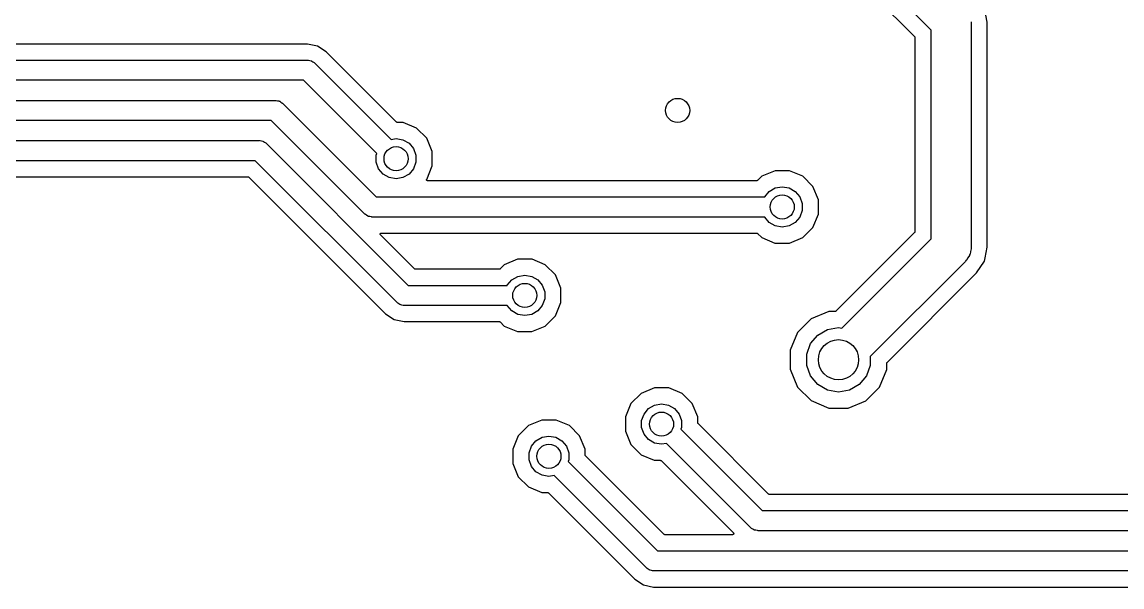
# Model space of a CAD drawing. Extents: x 0.3 to 75.7, y -92.7 to -0.5.
# Drawn here: x 13.95 to 27.62, y -80.12 to -73.1 of the extents above; entities that cross this region are included whole.
import ezdxf

# ---------------------------------------------------------------- set-up
doc = ezdxf.new("R2010")
doc.units = 0
doc.header["$MEASUREMENT"] = 0
doc.layers.add('BLACK', color=7, linetype='CONTINUOUS')

msp = doc.modelspace()

# ---------------------------------------------------------------- linework, layer by layer
at = {"layer": 'Black'}
for p, q in [((25.25, -73.2036), (24.4964, -72.45)), ((24.4174, -72.6538), (25.0462, -73.2826)), ((25.95, -73.1013), (25.9155, -72.9279)), ((25.75, -73.1), (25.75, -75.9)), ((25.95, -75.8987), (25.95, -73.1013)), ((25.0462, -73.2826), (25.0465, -73.2831)), ((25.0465, -73.2831), (25.047, -73.2834)), ((25.047, -73.2834), (25.0478, -73.2849)), ((25.0478, -73.2849), (25.0488, -73.2863)), ((25.0488, -73.2863), (25.0489, -73.2868)), ((25.0489, -73.2868), (25.0492, -73.2873)), ((25.0492, -73.2873), (25.0495, -73.289)), ((25.0495, -73.289), (25.05, -73.2906)), ((25.05, -73.2906), (25.0499, -73.2912)), ((25.0499, -73.2912), (25.05, -73.2918)), ((25.05, -73.2918), (25.05, -75.7082)), ((25.25, -75.7964), (25.25, -73.2036)), ((17.4987, -73.375), (11.74, -73.375)), ((17.6243, -73.4), (17.4987, -73.375)), ((17.7307, -73.4711), (17.6243, -73.4)), ((18.6058, -74.3462), (17.7307, -73.4711)), ((11.6518, -73.575), (17.5, -73.575)), ((17.5, -73.575), (17.5054, -73.576)), ((17.5054, -73.576), (17.5109, -73.5755)), ((17.5109, -73.5755), (17.5267, -73.5797)), ((17.5267, -73.5797), (17.5428, -73.5825)), ((17.5428, -73.5825), (17.5475, -73.5853)), ((17.5475, -73.5853), (17.5528, -73.5867)), ((17.5528, -73.5867), (17.5662, -73.5961)), ((17.5662, -73.5961), (17.5803, -73.6042)), ((17.5803, -73.6042), (17.5839, -73.6085)), ((17.5839, -73.6085), (17.5884, -73.6116)), ((17.5884, -73.6116), (18.5369, -74.5602)), ((17.4482, -73.825), (11.6, -73.825)), ((18.36, -74.7368), (17.4482, -73.825)), ((3.03, -74.075), (17.1, -74.075)), ((17.1, -74.075), (17.1054, -74.076)), ((17.1054, -74.076), (17.1109, -74.0755)), ((17.1109, -74.0755), (17.1267, -74.0797)), ((17.1267, -74.0797), (17.1428, -74.0825)), ((17.1428, -74.0825), (17.1475, -74.0853)), ((17.1475, -74.0853), (17.1528, -74.0867)), ((17.1528, -74.0867), (17.1662, -74.0961)), ((17.1662, -74.0961), (17.1803, -74.1042)), ((17.1803, -74.1042), (17.1839, -74.1085)), ((17.1839, -74.1085), (17.1884, -74.1116)), ((17.1884, -74.1116), (18.3518, -75.275)), ((17.0482, -74.325), (3.08178, -74.325)), ((18.2116, -75.4884), (17.0482, -74.325)), ((18.6063, -74.3465), (18.6058, -74.3462)), ((18.6067, -74.347), (18.6063, -74.3465)), ((18.6081, -74.3478), (18.6067, -74.347)), ((18.6095, -74.3488), (18.6081, -74.3478)), ((18.6101, -74.3489), (18.6095, -74.3488)), ((18.6106, -74.3492), (18.6101, -74.3489)), ((18.6122, -74.3495), (18.6106, -74.3492)), ((18.6139, -74.35), (18.6122, -74.3495)), ((18.6144, -74.3499), (18.6139, -74.35)), ((18.615, -74.35), (18.6144, -74.3499)), ((18.6899, -74.3501), (18.615, -74.35)), ((18.8552, -74.4187), (18.6899, -74.3501)), ((18.9817, -74.5454), (18.8552, -74.4187)), ((11.9, -74.575), (16.9, -74.575)), ((16.9, -74.575), (16.9054, -74.576)), ((16.9054, -74.576), (16.9109, -74.5755)), ((16.9109, -74.5755), (16.9267, -74.5797)), ((16.9267, -74.5797), (16.9428, -74.5825)), ((16.9428, -74.5825), (16.9475, -74.5853)), ((16.9475, -74.5853), (16.9528, -74.5867)), ((16.9528, -74.5867), (16.9662, -74.5961)), ((16.9662, -74.5961), (16.9803, -74.6042)), ((16.9803, -74.6042), (16.9839, -74.6085)), ((16.9839, -74.6085), (16.9884, -74.6116)), ((16.9884, -74.6116), (18.7518, -76.375)), ((18.5369, -74.5602), (18.6, -74.549)), ((18.6, -74.549), (18.6858, -74.5642)), ((18.6858, -74.5642), (18.7613, -74.6078)), ((18.7613, -74.6078), (18.8173, -74.6745)), ((19.0501, -74.7109), (18.9817, -74.5454)), ((18.3529, -74.7564), (18.36, -74.7368)), ((18.3529, -74.8436), (18.3529, -74.7564)), ((18.8173, -74.6745), (18.8471, -74.7564)), ((18.8471, -74.7564), (18.8471, -74.8436)), ((19.0499, -74.8899), (19.0501, -74.7109)), ((16.8482, -74.825), (11.9518, -74.825)), ((18.6116, -76.5884), (16.8482, -74.825)), ((18.3827, -74.9255), (18.3529, -74.8436)), ((18.4387, -74.9922), (18.3827, -74.9255)), ((18.8173, -74.9255), (18.7613, -74.9922)), ((18.8471, -74.8436), (18.8173, -74.9255)), ((18.9805, -75.057), (19.0499, -74.8899)), ((12.04, -75.025), (16.76, -75.025)), ((16.76, -75.025), (16.7606, -75.0251)), ((16.7606, -75.0251), (16.7611, -75.025)), ((16.7611, -75.025), (16.7628, -75.0255)), ((16.7628, -75.0255), (16.7644, -75.0258)), ((16.7644, -75.0258), (16.7649, -75.0261)), ((16.7649, -75.0261), (16.7655, -75.0262)), ((16.7655, -75.0262), (16.7669, -75.0272)), ((16.7669, -75.0272), (16.7684, -75.028)), ((16.7684, -75.028), (16.7687, -75.0285)), ((16.7687, -75.0285), (16.7692, -75.0288)), ((16.7692, -75.0288), (18.4693, -76.7289)), ((18.5142, -75.0358), (18.4387, -74.9922)), ((18.6, -75.051), (18.5142, -75.0358)), ((18.6858, -75.0358), (18.6, -75.051)), ((18.7613, -74.9922), (18.6858, -75.0358)), ((18.9796, -75.0614), (18.9797, -75.0606)), ((18.9797, -75.0628), (18.9796, -75.0614)), ((18.9797, -75.0597), (18.9802, -75.0584)), ((18.9797, -75.0606), (18.9797, -75.0597)), ((18.9797, -75.0643), (18.9797, -75.0628)), ((18.98, -75.0651), (18.9797, -75.0643)), ((18.9801, -75.0659), (18.98, -75.0651)), ((18.9808, -75.0672), (18.9801, -75.0659)), ((18.9802, -75.0584), (18.9805, -75.057)), ((18.9813, -75.0685), (18.9808, -75.0672)), ((18.9818, -75.0692), (18.9813, -75.0685)), ((18.9822, -75.0699), (18.9818, -75.0692)), ((18.9833, -75.0709), (18.9822, -75.0699)), ((18.9842, -75.072), (18.9833, -75.0709)), ((18.9849, -75.0724), (18.9842, -75.072)), ((18.9855, -75.073), (18.9849, -75.0724)), ((18.9869, -75.0735), (18.9855, -75.073)), ((23.0901, -75.0728), (23.0887, -75.0738)), ((23.0916, -75.072), (23.0901, -75.0728)), ((23.092, -75.0715), (23.0916, -75.072)), ((23.0924, -75.0712), (23.092, -75.0715)), ((23.1454, -75.0183), (23.0924, -75.0712)), ((23.3109, -74.9499), (23.1454, -75.0183)), ((23.4899, -74.9501), (23.3109, -74.9499)), ((23.6552, -75.0187), (23.4899, -74.9501)), ((23.7817, -75.1454), (23.6552, -75.0187)), ((18.9881, -75.0742), (18.9869, -75.0735)), ((18.9889, -75.0744), (18.9881, -75.0742)), ((18.9897, -75.0747), (18.9889, -75.0744)), ((18.9911, -75.0748), (18.9897, -75.0747)), ((18.9925, -75.075), (18.9911, -75.0748)), ((23.0832, -75.075), (18.9925, -75.075)), ((23.0838, -75.0749), (23.0832, -75.075)), ((23.0844, -75.075), (23.0838, -75.0749)), ((23.086, -75.0745), (23.0844, -75.075)), ((23.0877, -75.0742), (23.086, -75.0745)), ((23.0882, -75.0739), (23.0877, -75.0742)), ((23.0887, -75.0738), (23.0882, -75.0739)), ((23.1827, -75.2745), (23.2387, -75.2078)), ((23.2387, -75.2078), (23.3142, -75.1642)), ((23.3142, -75.1642), (23.4, -75.149)), ((23.4, -75.149), (23.4858, -75.1642)), ((23.4858, -75.1642), (23.5613, -75.2078)), ((23.5613, -75.2078), (23.6173, -75.2745)), ((23.8501, -75.3109), (23.7817, -75.1454)), ((18.3518, -75.275), (23.1825, -75.275)), ((23.1825, -75.275), (23.1827, -75.2745)), ((23.6173, -75.2745), (23.6471, -75.3564)), ((23.8499, -75.4899), (23.8501, -75.3109)), ((23.6471, -75.4436), (23.6173, -75.5255)), ((23.6471, -75.3564), (23.6471, -75.4436)), ((18.2161, -75.4915), (18.2116, -75.4884)), ((18.2197, -75.4958), (18.2161, -75.4915)), ((18.2338, -75.5039), (18.2197, -75.4958)), ((18.2472, -75.5133), (18.2338, -75.5039)), ((18.2525, -75.5147), (18.2472, -75.5133)), ((18.2572, -75.5175), (18.2525, -75.5147)), ((18.2733, -75.5203), (18.2572, -75.5175)), ((18.2891, -75.5245), (18.2733, -75.5203)), ((18.2946, -75.524), (18.2891, -75.5245)), ((18.3, -75.525), (18.2946, -75.524)), ((23.1825, -75.525), (18.3, -75.525)), ((23.1827, -75.5255), (23.1825, -75.525)), ((23.2387, -75.5922), (23.1827, -75.5255)), ((23.3142, -75.6358), (23.2387, -75.5922)), ((23.5613, -75.5922), (23.4858, -75.6358)), ((23.6173, -75.5255), (23.5613, -75.5922)), ((23.7813, -75.6552), (23.8499, -75.4899)), ((18.4031, -75.7391), (18.4032, -75.7374)), ((18.4032, -75.7397), (18.4031, -75.7391)), ((18.4032, -75.7357), (18.4034, -75.7352)), ((18.4032, -75.7374), (18.4032, -75.7357)), ((18.4032, -75.7403), (18.4032, -75.7397)), ((18.4038, -75.7419), (18.4032, -75.7403)), ((18.4034, -75.7346), (18.4042, -75.7331)), ((18.4034, -75.7352), (18.4034, -75.7346)), ((18.4042, -75.7435), (18.4038, -75.7419)), ((18.4042, -75.7331), (18.4047, -75.7315)), ((18.4046, -75.744), (18.4042, -75.7435)), ((18.4047, -75.7445), (18.4046, -75.744)), ((18.4047, -75.7315), (18.4051, -75.7311)), ((18.4058, -75.7458), (18.4047, -75.7445)), ((18.4051, -75.7311), (18.4054, -75.7305)), ((18.4054, -75.7305), (18.4066, -75.7293)), ((18.4068, -75.7472), (18.4058, -75.7458)), ((18.4066, -75.7293), (18.4076, -75.728)), ((18.8308, -76.1712), (18.4068, -75.7472)), ((18.4076, -75.728), (18.4081, -75.7278)), ((18.4081, -75.7278), (18.4085, -75.7274)), ((18.4085, -75.7274), (18.4101, -75.7266)), ((18.4101, -75.7266), (18.4116, -75.7258)), ((18.4116, -75.7258), (18.4121, -75.7257)), ((18.4121, -75.7257), (18.4126, -75.7254)), ((18.4126, -75.7254), (18.4143, -75.7253)), ((18.4143, -75.7253), (18.416, -75.725)), ((18.416, -75.725), (23.0832, -75.725)), ((23.0832, -75.725), (23.0838, -75.7251)), ((23.0838, -75.7251), (23.0843, -75.725)), ((23.0843, -75.725), (23.086, -75.7255)), ((23.086, -75.7255), (23.0876, -75.7258)), ((23.0876, -75.7258), (23.0881, -75.7261)), ((23.0881, -75.7261), (23.0887, -75.7262)), ((23.0887, -75.7262), (23.0901, -75.7272)), ((23.0901, -75.7272), (23.0916, -75.728)), ((23.0916, -75.728), (23.0919, -75.7285)), ((23.0919, -75.7285), (23.0924, -75.7288)), ((23.0924, -75.7288), (23.1448, -75.7813)), ((23.4, -75.651), (23.3142, -75.6358)), ((23.4858, -75.6358), (23.4, -75.651)), ((23.6546, -75.7817), (23.7813, -75.6552)), ((25.0462, -75.7174), (24.0674, -76.6962)), ((25.0465, -75.7169), (25.0462, -75.7174)), ((25.047, -75.7166), (25.0465, -75.7169)), ((25.0478, -75.7151), (25.047, -75.7166)), ((25.0488, -75.7137), (25.0478, -75.7151)), ((25.0489, -75.7132), (25.0488, -75.7137)), ((25.0492, -75.7127), (25.0489, -75.7132)), ((25.0495, -75.711), (25.0492, -75.7127)), ((25.05, -75.7094), (25.0495, -75.711)), ((25.05, -75.7082), (25.0499, -75.7088)), ((25.0499, -75.7088), (25.05, -75.7094)), ((23.1448, -75.7813), (23.3101, -75.8499)), ((23.3101, -75.8499), (23.4891, -75.8501)), ((23.4891, -75.8501), (23.6546, -75.7817)), ((24.1408, -76.9057), (25.25, -75.7964)), ((25.7266, -76.0057), (25.7078, -76.0324)), ((25.7294, -75.995), (25.7266, -76.0057)), ((25.7349, -75.9855), (25.7294, -75.995)), ((25.7406, -75.9533), (25.7349, -75.9855)), ((25.749, -75.9218), (25.7406, -75.9533)), ((25.75, -75.9), (25.7481, -75.9108)), ((25.7481, -75.9108), (25.749, -75.9218)), ((25.923, -76.0343), (25.95, -75.8987)), ((19.9454, -76.1183), (19.8924, -76.1712)), ((20.1109, -76.0499), (19.9454, -76.1183)), ((20.2899, -76.0501), (20.1109, -76.0499)), ((20.4552, -76.1187), (20.2899, -76.0501)), ((20.5817, -76.2454), (20.4552, -76.1187)), ((25.6768, -76.0768), (24.4954, -77.2581)), ((25.6831, -76.0678), (25.6768, -76.0768)), ((25.6915, -76.0607), (25.6831, -76.0678)), ((25.7078, -76.0324), (25.6915, -76.0607)), ((25.8173, -76.2191), (25.9155, -76.0721)), ((25.9155, -76.0721), (25.923, -76.0343)), ((18.8313, -76.1715), (18.8308, -76.1712)), ((18.8316, -76.172), (18.8313, -76.1715)), ((18.8331, -76.1728), (18.8316, -76.172)), ((18.8345, -76.1738), (18.8331, -76.1728)), ((18.8351, -76.1739), (18.8345, -76.1738)), ((18.8356, -76.1742), (18.8351, -76.1739)), ((18.8372, -76.1745), (18.8356, -76.1742)), ((18.8389, -76.175), (18.8372, -76.1745)), ((18.8394, -76.1749), (18.8389, -76.175)), ((18.84, -76.175), (18.8394, -76.1749)), ((19.8832, -76.175), (18.84, -76.175)), ((19.8838, -76.1749), (19.8832, -76.175)), ((19.8844, -76.175), (19.8838, -76.1749)), ((19.886, -76.1745), (19.8844, -76.175)), ((19.8877, -76.1742), (19.886, -76.1745)), ((19.8882, -76.1739), (19.8877, -76.1742)), ((19.8887, -76.1738), (19.8882, -76.1739)), ((19.8901, -76.1728), (19.8887, -76.1738)), ((19.8916, -76.172), (19.8901, -76.1728)), ((19.892, -76.1715), (19.8916, -76.172)), ((19.8924, -76.1712), (19.892, -76.1715)), ((20.0387, -76.3078), (20.1142, -76.2642)), ((20.1142, -76.2642), (20.2, -76.249)), ((20.2, -76.249), (20.2858, -76.2642)), ((20.2858, -76.2642), (20.3613, -76.3078)), ((20.6501, -76.4109), (20.5817, -76.2454)), ((24.7038, -77.3326), (25.8173, -76.2191)), ((18.7518, -76.375), (19.9825, -76.375)), ((19.9825, -76.375), (19.9827, -76.3745)), ((19.9827, -76.3745), (20.0387, -76.3078)), ((20.3613, -76.3078), (20.4173, -76.3745)), ((20.4173, -76.3745), (20.4471, -76.4564)), ((20.6499, -76.5899), (20.6501, -76.4109)), ((20.4471, -76.5436), (20.4173, -76.6255)), ((20.4471, -76.4564), (20.4471, -76.5436)), ((18.6161, -76.5915), (18.6116, -76.5884)), ((18.6197, -76.5958), (18.6161, -76.5915)), ((18.6338, -76.6039), (18.6197, -76.5958)), ((18.6472, -76.6133), (18.6338, -76.6039)), ((18.6525, -76.6147), (18.6472, -76.6133)), ((18.6572, -76.6175), (18.6525, -76.6147)), ((18.6733, -76.6203), (18.6572, -76.6175)), ((18.6891, -76.6245), (18.6733, -76.6203)), ((18.6946, -76.624), (18.6891, -76.6245)), ((18.7, -76.625), (18.6946, -76.624)), ((19.9825, -76.625), (18.7, -76.625)), ((19.9827, -76.6255), (19.9825, -76.625)), ((20.0387, -76.6922), (19.9827, -76.6255)), ((20.1142, -76.7358), (20.0387, -76.6922)), ((20.3613, -76.6922), (20.2858, -76.7358)), ((20.4173, -76.6255), (20.3613, -76.6922)), ((20.5813, -76.7552), (20.6499, -76.5899)), ((23.9812, -76.6999), (23.7606, -76.791)), ((24.0582, -76.7), (23.9812, -76.6999)), ((24.0588, -76.6999), (24.0582, -76.7)), ((24.0594, -76.6999), (24.0588, -76.6999)), ((24.061, -76.6995), (24.0594, -76.6999)), ((24.0627, -76.6992), (24.061, -76.6995)), ((24.0632, -76.6989), (24.0627, -76.6992)), ((24.0637, -76.6987), (24.0632, -76.6989)), ((24.0651, -76.6978), (24.0637, -76.6987)), ((24.0666, -76.6969), (24.0651, -76.6978)), ((24.067, -76.6965), (24.0666, -76.6969)), ((24.0674, -76.6962), (24.067, -76.6965)), ((18.4693, -76.7289), (18.5757, -76.8)), ((18.5757, -76.8), (18.7013, -76.825)), ((18.7013, -76.825), (19.8832, -76.825)), ((19.8832, -76.825), (19.8838, -76.8251)), ((19.8838, -76.8251), (19.8843, -76.825)), ((19.8843, -76.825), (19.886, -76.8255)), ((19.886, -76.8255), (19.8876, -76.8258)), ((19.8876, -76.8258), (19.8881, -76.8261)), ((19.8881, -76.8261), (19.8887, -76.8262)), ((19.8887, -76.8262), (19.8901, -76.8272)), ((19.8901, -76.8272), (19.8916, -76.828)), ((19.8916, -76.828), (19.8919, -76.8285)), ((19.8919, -76.8285), (19.8924, -76.8288)), ((19.8924, -76.8288), (19.9448, -76.8813)), ((20.2, -76.751), (20.1142, -76.7358)), ((20.2858, -76.7358), (20.2, -76.751)), ((20.4546, -76.8817), (20.5813, -76.7552)), ((23.7606, -76.791), (23.5916, -76.9597)), ((19.9448, -76.8813), (20.1101, -76.9499)), ((20.1101, -76.9499), (20.2891, -76.9501)), ((20.2891, -76.9501), (20.4546, -76.8817)), ((23.5916, -76.9597), (23.5001, -77.1801)), ((23.8419, -76.9924), (23.9627, -76.9227)), ((23.9627, -76.9227), (24.1, -76.8985)), ((24.1, -76.8985), (24.1408, -76.9057)), ((23.7046, -77.2303), (23.7523, -77.0992)), ((23.7523, -77.0992), (23.8419, -76.9924)), ((23.5001, -77.1801), (23.4999, -77.4188)), ((23.7046, -77.3697), (23.7046, -77.2303)), ((24.4954, -77.2581), (24.4954, -77.3697)), ((23.7523, -77.5008), (23.7046, -77.3697)), ((24.4954, -77.3697), (24.4477, -77.5008)), ((24.6999, -77.4199), (24.7, -77.3418)), ((24.7, -77.3407), (24.7005, -77.339)), ((24.7001, -77.3413), (24.7, -77.3407)), ((24.7, -77.3418), (24.7001, -77.3413)), ((24.7005, -77.339), (24.7008, -77.3374)), ((24.7008, -77.3374), (24.701, -77.3369)), ((24.701, -77.3369), (24.7012, -77.3363)), ((24.7012, -77.3363), (24.7022, -77.3349)), ((24.7022, -77.3349), (24.703, -77.3335)), ((24.703, -77.3335), (24.7034, -77.3331)), ((24.7034, -77.3331), (24.7038, -77.3326)), ((23.4999, -77.4188), (23.591, -77.6394)), ((23.8419, -77.6076), (23.7523, -77.5008)), ((24.4477, -77.5008), (24.3581, -77.6076)), ((24.6084, -77.6403), (24.6999, -77.4199)), ((21.8109, -77.6499), (21.6454, -77.7183)), ((21.9899, -77.6501), (21.8109, -77.6499)), ((22.1552, -77.7187), (21.9899, -77.6501)), ((23.591, -77.6394), (23.7597, -77.8084)), ((23.9627, -77.6773), (23.8419, -77.6076)), ((24.3581, -77.6076), (24.2373, -77.6773)), ((24.4394, -77.809), (24.6084, -77.6403)), ((21.6454, -77.7183), (21.5187, -77.8448)), ((22.2817, -77.8454), (22.1552, -77.7187)), ((24.1, -77.7015), (23.9627, -77.6773)), ((24.2373, -77.6773), (24.1, -77.7015)), ((21.5187, -77.8448), (21.4501, -78.0101)), ((21.6827, -77.9745), (21.7387, -77.9078)), ((21.7387, -77.9078), (21.8142, -77.8642)), ((21.8142, -77.8642), (21.9, -77.849)), ((21.9, -77.849), (21.9858, -77.8642)), ((21.9858, -77.8642), (22.0613, -77.9078)), ((22.0613, -77.9078), (22.1173, -77.9745)), ((22.3501, -78.0109), (22.2817, -77.8454)), ((23.7597, -77.8084), (23.9801, -77.8999)), ((23.9801, -77.8999), (24.2188, -77.9001)), ((24.2188, -77.9001), (24.4394, -77.809)), ((20.4109, -78.0499), (20.2454, -78.1183)), ((20.5899, -78.0501), (20.4109, -78.0499)), ((20.7552, -78.1187), (20.5899, -78.0501)), ((21.4501, -78.0101), (21.4499, -78.1891)), ((21.6529, -78.0564), (21.6827, -77.9745)), ((21.6529, -78.1436), (21.6529, -78.0564)), ((22.1173, -77.9745), (22.1471, -78.0564)), ((22.1471, -78.0564), (22.1471, -78.1436)), ((22.35, -78.085), (22.3501, -78.0109)), ((20.2454, -78.1183), (20.1187, -78.2448)), ((20.8817, -78.2454), (20.7552, -78.1187)), ((21.4499, -78.1891), (21.5183, -78.3546)), ((21.6827, -78.2255), (21.6529, -78.1436)), ((22.1471, -78.1436), (22.14, -78.1632)), ((22.14, -78.1632), (23.1518, -79.175)), ((22.3501, -78.0856), (22.35, -78.085)), ((22.3501, -78.0861), (22.3501, -78.0856)), ((22.3505, -78.0878), (22.3501, -78.0861)), ((22.3508, -78.0894), (22.3505, -78.0878)), ((22.3511, -78.0899), (22.3508, -78.0894)), ((22.3512, -78.0905), (22.3511, -78.0899)), ((22.3522, -78.0919), (22.3512, -78.0905)), ((22.353, -78.0934), (22.3522, -78.0919)), ((22.3535, -78.0937), (22.353, -78.0934)), ((22.3538, -78.0942), (22.3535, -78.0937)), ((23.2308, -78.9712), (22.3538, -78.0942)), ((20.1187, -78.2448), (20.0501, -78.4101)), ((20.2827, -78.3745), (20.3387, -78.3078)), ((20.3387, -78.3078), (20.4142, -78.2642)), ((20.4142, -78.2642), (20.5, -78.249)), ((20.5, -78.249), (20.5858, -78.2642)), ((20.5858, -78.2642), (20.6613, -78.3078)), ((20.6613, -78.3078), (20.7173, -78.3745)), ((20.9501, -78.4109), (20.8817, -78.2454)), ((21.5183, -78.3546), (21.6448, -78.4813)), ((21.7387, -78.2922), (21.6827, -78.2255)), ((21.8142, -78.3358), (21.7387, -78.2922)), ((21.9, -78.351), (21.8142, -78.3358)), ((21.9631, -78.3398), (21.9, -78.351)), ((23.0116, -79.3884), (21.9631, -78.3398)), ((20.0501, -78.4101), (20.0499, -78.5891)), ((20.2529, -78.4564), (20.2827, -78.3745)), ((20.2529, -78.5436), (20.2529, -78.4564)), ((20.7173, -78.3745), (20.7471, -78.4564)), ((20.7471, -78.4564), (20.7471, -78.5436)), ((20.95, -78.485), (20.9501, -78.4109)), ((20.9501, -78.4856), (20.95, -78.485)), ((20.9501, -78.4861), (20.9501, -78.4856)), ((20.9505, -78.4878), (20.9501, -78.4861)), ((20.9508, -78.4894), (20.9505, -78.4878)), ((20.9511, -78.4899), (20.9508, -78.4894)), ((20.9512, -78.4905), (20.9511, -78.4899)), ((20.9522, -78.4919), (20.9512, -78.4905)), ((20.953, -78.4934), (20.9522, -78.4919)), ((21.6448, -78.4813), (21.8101, -78.5499)), ((20.0499, -78.5891), (20.1183, -78.7546)), ((20.2827, -78.6255), (20.2529, -78.5436)), ((20.3387, -78.6922), (20.2827, -78.6255)), ((20.7471, -78.5436), (20.74, -78.5632)), ((20.74, -78.5632), (21.8518, -79.675)), ((20.9535, -78.4937), (20.953, -78.4934)), ((20.9538, -78.4942), (20.9535, -78.4937)), ((21.9308, -79.4712), (20.9538, -78.4942)), ((21.8101, -78.5499), (21.885, -78.55)), ((21.885, -78.55), (21.8855, -78.5501)), ((21.8855, -78.5501), (21.8861, -78.55)), ((21.8861, -78.55), (21.8878, -78.5505)), ((21.8878, -78.5505), (21.8894, -78.5508)), ((21.8894, -78.5508), (21.8899, -78.5511)), ((21.8899, -78.5511), (21.8905, -78.5512)), ((21.8905, -78.5512), (21.8919, -78.5522)), ((21.8919, -78.5522), (21.8933, -78.553)), ((21.8933, -78.553), (21.8937, -78.5535)), ((21.8937, -78.5535), (21.8942, -78.5538)), ((21.8942, -78.5538), (22.7932, -79.4528)), ((20.1183, -78.7546), (20.2448, -78.8813)), ((20.4142, -78.7358), (20.3387, -78.6922)), ((20.5, -78.751), (20.4142, -78.7358)), ((20.5631, -78.7398), (20.5, -78.751)), ((21.7116, -79.8884), (20.5631, -78.7398)), ((20.2448, -78.8813), (20.4101, -78.9499)), ((20.4101, -78.9499), (20.485, -78.95)), ((20.485, -78.95), (20.4855, -78.9501)), ((20.4855, -78.9501), (20.4861, -78.95)), ((20.4861, -78.95), (20.4878, -78.9505)), ((20.4878, -78.9505), (20.4894, -78.9508)), ((20.4894, -78.9508), (20.4899, -78.9511)), ((20.4899, -78.9511), (20.4905, -78.9512)), ((20.4905, -78.9512), (20.4919, -78.9522)), ((20.4919, -78.9522), (20.4933, -78.953)), ((20.4933, -78.953), (20.4937, -78.9535)), ((20.4937, -78.9535), (20.4942, -78.9538)), ((20.4942, -78.9538), (21.5693, -80.0289)), ((23.2313, -78.9715), (23.2308, -78.9712)), ((23.2316, -78.972), (23.2313, -78.9715)), ((23.2331, -78.9728), (23.2316, -78.972)), ((23.2345, -78.9738), (23.2331, -78.9728)), ((23.2351, -78.9739), (23.2345, -78.9738)), ((23.2356, -78.9742), (23.2351, -78.9739)), ((23.2372, -78.9745), (23.2356, -78.9742)), ((23.2389, -78.975), (23.2372, -78.9745)), ((23.2394, -78.9749), (23.2389, -78.975)), ((23.24, -78.975), (23.2394, -78.9749)), ((29.0395, -78.975), (23.24, -78.975)), ((23.1518, -79.175), (36.1482, -79.175)), ((23.0161, -79.3915), (23.0116, -79.3884)), ((23.0197, -79.3958), (23.0161, -79.3915)), ((23.0338, -79.4039), (23.0197, -79.3958)), ((23.0472, -79.4133), (23.0338, -79.4039)), ((23.0525, -79.4147), (23.0472, -79.4133)), ((23.0572, -79.4175), (23.0525, -79.4147)), ((23.0733, -79.4203), (23.0572, -79.4175)), ((23.0891, -79.4245), (23.0733, -79.4203)), ((23.0946, -79.424), (23.0891, -79.4245)), ((23.1, -79.425), (23.0946, -79.424)), ((36.2, -79.425), (23.1, -79.425)), ((21.9313, -79.4715), (21.9308, -79.4712)), ((21.9316, -79.472), (21.9313, -79.4715)), ((21.9331, -79.4728), (21.9316, -79.472)), ((21.9345, -79.4738), (21.9331, -79.4728)), ((21.9351, -79.4739), (21.9345, -79.4738)), ((21.9356, -79.4742), (21.9351, -79.4739)), ((21.9372, -79.4745), (21.9356, -79.4742)), ((21.9389, -79.475), (21.9372, -79.4745)), ((21.9394, -79.4749), (21.9389, -79.475)), ((21.94, -79.475), (21.9394, -79.4749)), ((22.784, -79.475), (21.94, -79.475)), ((22.7857, -79.4747), (22.784, -79.475)), ((22.7874, -79.4746), (22.7857, -79.4747)), ((22.7879, -79.4743), (22.7874, -79.4746)), ((22.7884, -79.4742), (22.7879, -79.4743)), ((22.7899, -79.4734), (22.7884, -79.4742)), ((22.7915, -79.4726), (22.7899, -79.4734)), ((22.7919, -79.4722), (22.7915, -79.4726)), ((22.7924, -79.472), (22.7919, -79.4722)), ((22.7934, -79.4707), (22.7924, -79.472)), ((22.7932, -79.4528), (22.7942, -79.4542)), ((22.7946, -79.4695), (22.7934, -79.4707)), ((22.7942, -79.4542), (22.7953, -79.4555)), ((22.7949, -79.4689), (22.7946, -79.4695)), ((22.7953, -79.4685), (22.7949, -79.4689)), ((22.7953, -79.4555), (22.7954, -79.456)), ((22.7958, -79.4669), (22.7953, -79.4685)), ((22.7954, -79.456), (22.7958, -79.4565)), ((22.7958, -79.4565), (22.7962, -79.4581)), ((22.7966, -79.4654), (22.7958, -79.4669)), ((22.7962, -79.4581), (22.7968, -79.4597)), ((22.7968, -79.4643), (22.7966, -79.4648)), ((22.7966, -79.4648), (22.7966, -79.4654)), ((22.7968, -79.4597), (22.7968, -79.4603)), ((22.7968, -79.4603), (22.7969, -79.4609)), ((22.7969, -79.4609), (22.7968, -79.4625)), ((22.7968, -79.4625), (22.7968, -79.4643)), ((21.8518, -79.675), (38.0482, -79.675)), ((21.7161, -79.8915), (21.7116, -79.8884)), ((21.7197, -79.8958), (21.7161, -79.8915)), ((21.7338, -79.9039), (21.7197, -79.8958)), ((21.7472, -79.9133), (21.7338, -79.9039)), ((21.7525, -79.9147), (21.7472, -79.9133)), ((21.7572, -79.9175), (21.7525, -79.9147)), ((21.7733, -79.9203), (21.7572, -79.9175)), ((21.7891, -79.9245), (21.7733, -79.9203)), ((21.7946, -79.924), (21.7891, -79.9245)), ((21.8, -79.925), (21.7946, -79.924)), ((38.1, -79.925), (21.8, -79.925)), ((21.5693, -80.0289), (21.6757, -80.1)), ((21.6757, -80.1), (21.8013, -80.125)), ((21.8013, -80.125), (38.0987, -80.125))]:
    msp.add_line(p, q, dxfattribs=at)
for centre, radius in [((22.1, -74.2), 0.15), ((18.6, -74.8), 0.15), ((23.4, -75.4), 0.15), ((20.2, -76.5), 0.15), ((24.1, -77.3), 0.25), ((21.9, -78.1), 0.15), ((20.5, -78.5), 0.15)]:
    msp.add_circle(centre, radius, dxfattribs=at)

doc.saveas('drawing.dxf')
